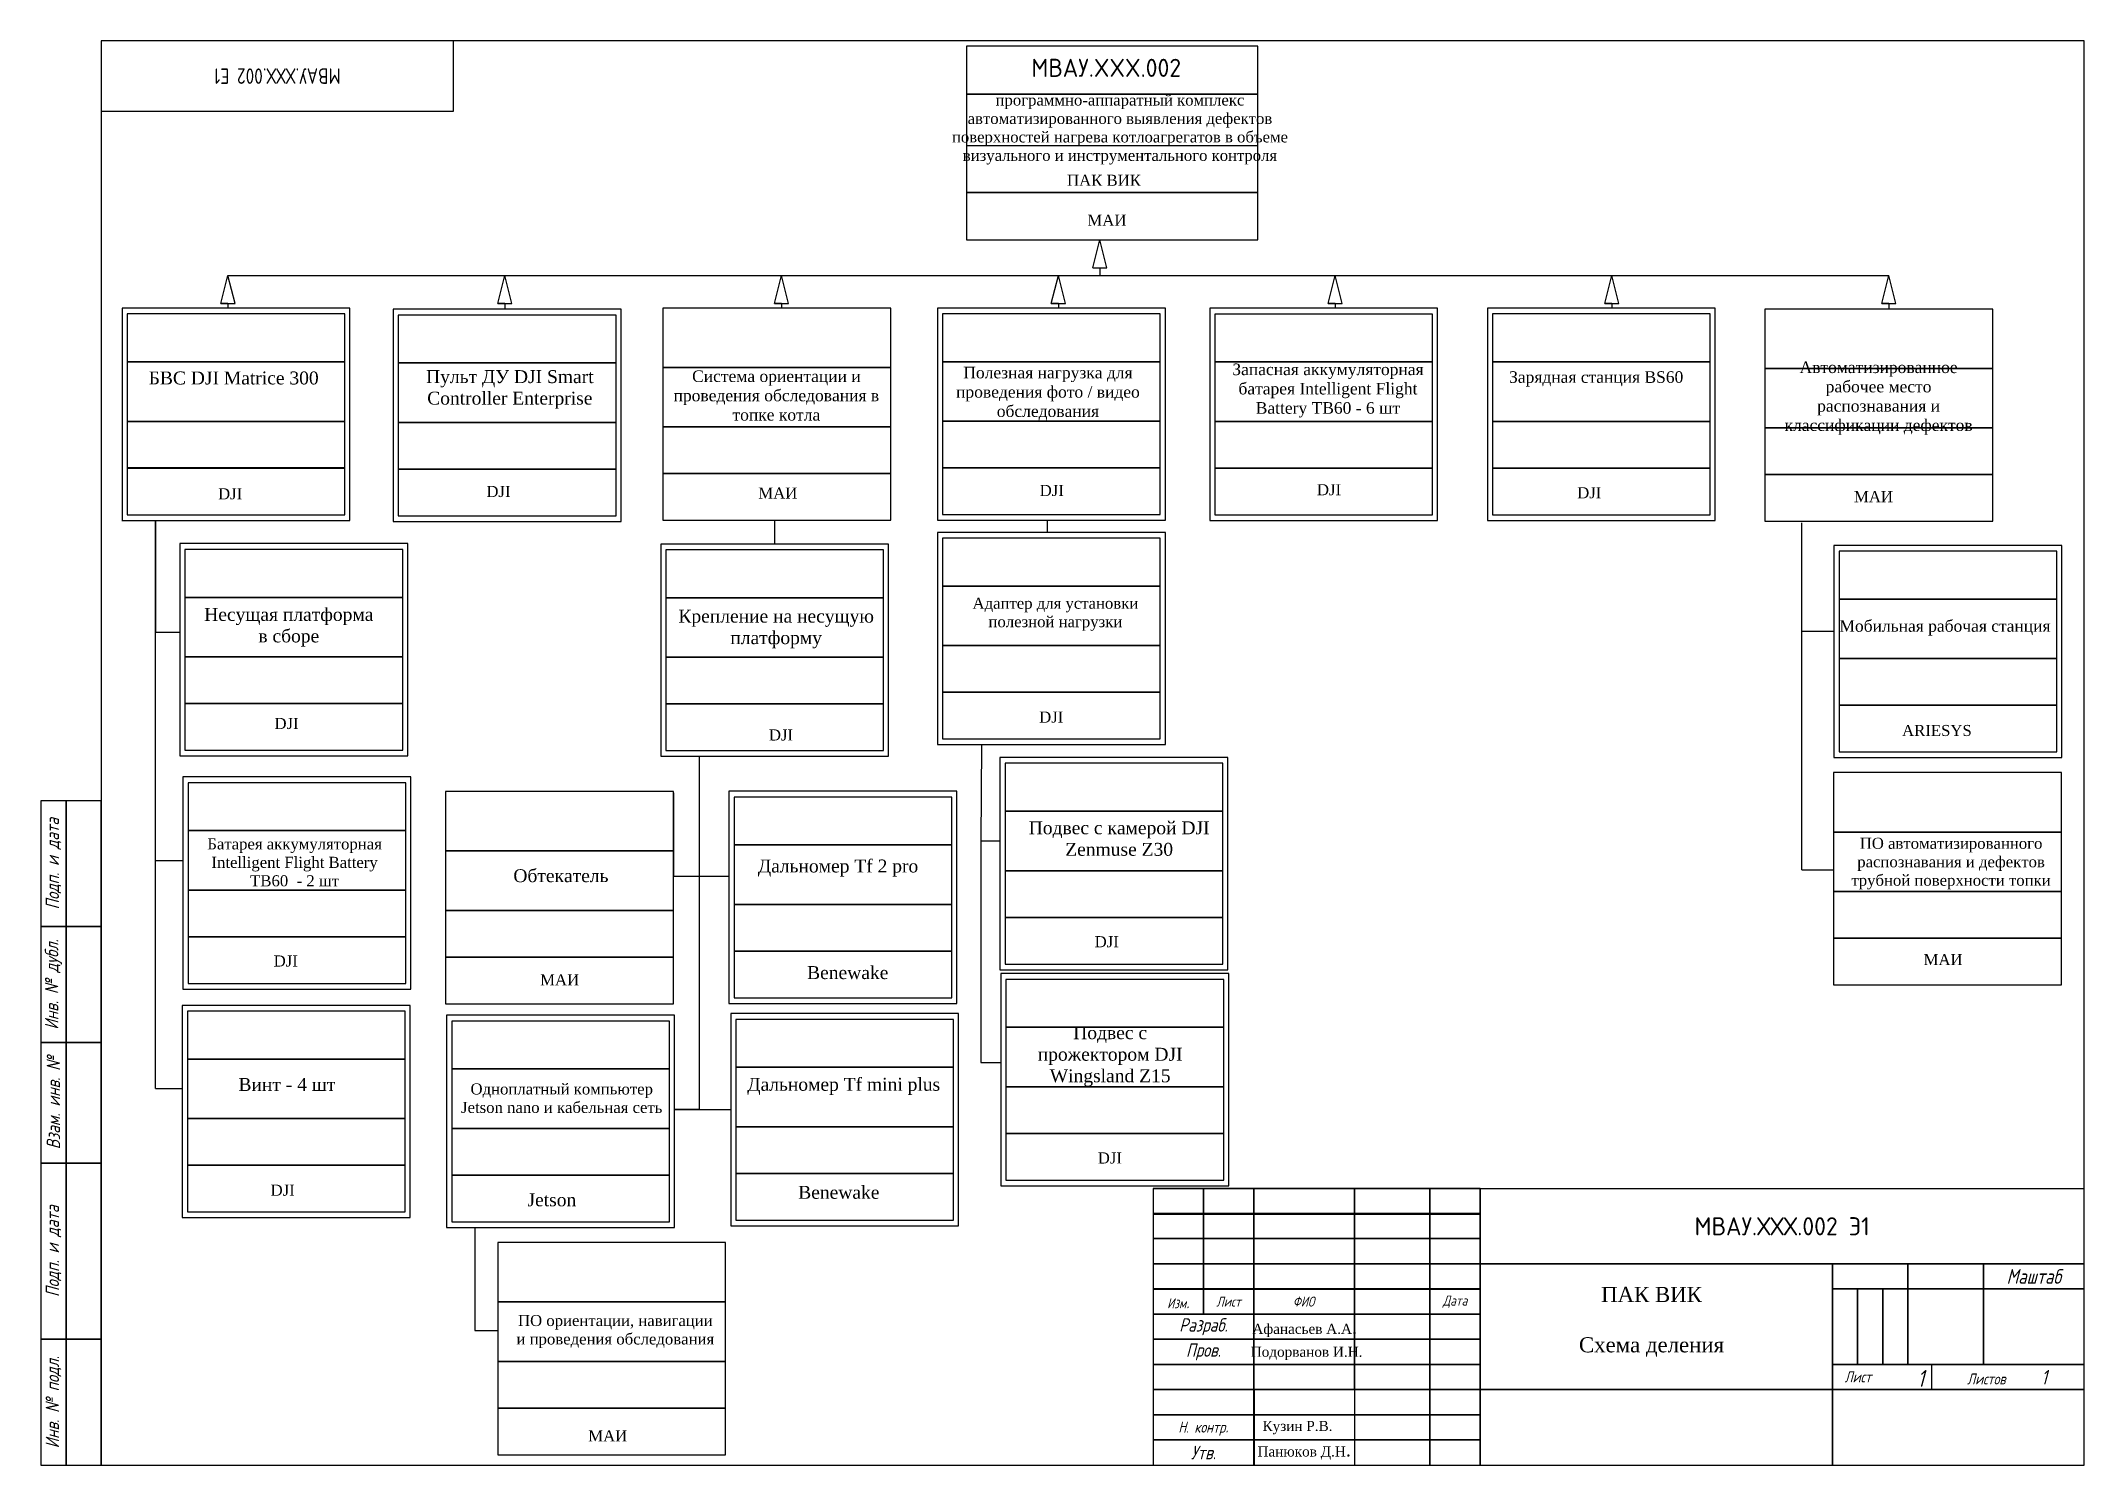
# Model space of a CAD drawing. Extents: x -6 to 400, y 5 to 288.
import ezdxf

# ---------------------------------------------------------------- set-up
doc = ezdxf.new("R2010")
doc.units = 0
doc.header["$LTSCALE"] = 4.2
doc.header["$MEASUREMENT"] = 0
doc.layers.get('0').update_dxf_attribs({"linetype": 'CONTINUOUS'})
doc.styles.add('GOSTW', font='times.ttf')
doc.styles.get("Standard").update_dxf_attribs({"font": 'txt.shx'})

# ---------------------------------------------------------------- blocks, each defined once
blk = doc.blocks.new('*U46')
for p, q in [((-1.4, -2.79), (0, 2.79)), ((1.4, -2.79), (0, 2.79)), ((0, -2.79), (-1.4, -2.79)), ((-1.4, -2.79), (0, -2.79)), ((0, -2.79), (1.4, -2.79)), ((0, -2.79), (0, -3.71))]:
    blk.add_line(p, q)
blk = doc.blocks.new('*U47')
at = {"color": 0, "linetype": 'ByBlock', "lineweight": -2, "transparency": 16777216}
for p in [(0, 0), (55, 0), (110, 0), (165, 0), (220, 0), (275, 0), (330, 0)]:
    blk.add_blockref('*U46', p, dxfattribs=at)

msp = doc.modelspace()

# ---------------------------------------------------------------- linework, layer by layer
at = {"color": 7, "linetype": 'Continuous'}
for p, q in [((6.1, 287.8), (6.1, 4.88)), ((400.1, 5.72), (400.1, 287.8))]:
    msp.add_line(p, q, dxfattribs=at)
for p, q in [((203.12, 242.71), (204.52, 248.29)), ((205.92, 242.71), (204.52, 248.29)), ((31.28, 241.2), (361.28, 241.2)), ((203.12, 242.71), (205.92, 242.71)), ((203.12, 242.71), (205.92, 242.71)), ((204.52, 242.71), (204.52, 241.2)), ((10.18, 192.52), (31.66, 192.52)), ((16.9, 79.63), (16.9, 192.52)), ((16.9, 192.52), (16.9, 170.31)), ((117.69, 192.54), (141.18, 192.54)), ((139.91, 192.54), (139.91, 187.82)), ((194.08, 192.55), (194.08, 190.13)), ((226.35, 192.51), (233.13, 192.51)), ((343.98, 123.1), (343.98, 192.03)), ((16.9, 170.31), (21.72, 170.31)), ((343.98, 170.49), (350.4, 170.49)), ((172.26, 147.97), (180.96, 147.97)), ((181.03, 147.84), (180.89, 128.87)), ((21.72, 145.73), (28.5, 145.73)), ((117.27, 145.66), (124.05, 145.66)), ((124.88, 145.66), (124.88, 75.47)), ((124.88, 144.08), (124.88, 122.86)), ((119.84, 138.39), (119.84, 121.85)), ((124.88, 138.83), (124.88, 75.47)), ((180.89, 128.87), (184.68, 128.87)), ((180.89, 128.87), (180.89, 84.78)), ((16.9, 124.96), (22.34, 124.96)), ((119.84, 121.85), (130.83, 121.85)), ((343.98, 123.1), (350.4, 123.1)), ((180.89, 84.78), (184.86, 84.78)), ((16.9, 79.63), (22.21, 79.63)), ((124.88, 75.47), (120, 75.47)), ((120, 75.47), (131.17, 75.47)), ((74.72, 52.02), (80.35, 52.02)), ((80.35, 52.02), (80.35, 31.52)), ((80.35, 31.52), (84.89, 31.52)), ((365.1, 24.8), (369.8, 24.8)), ((369.8, 24.8), (369.8, 19.8))]:
    msp.add_line(p, q)
for points in [[(400.1, 287.8), (18.59, 287.8), (6.1, 287.8)], [(280.1, 59.72), (217.16, 59.72), (215.1, 59.72)], [(215.1, 59.72), (215.1, 6.56), (215.1, 4.82)], [(280.1, 39.72), (217.16, 39.72), (215.1, 39.72)], [(280.1, 34.72), (217.16, 34.72), (215.1, 34.72)], [(6.1, 4.8), (14.82, 4.8), (281.1, 4.8)]]:
    msp.add_lwpolyline(points, dxfattribs=at)
at = {"linetype": 'Continuous'}
msp.add_lwpolyline([(6.1, 273.8), (76.1, 273.8), (76.1, 287.8)], dxfattribs=at)
at = {"color": 7, "linetype": 'Continuous'}
for points in [[(178.02, 277.24), (235.93, 277.24), (235.93, 286.75), (178.02, 286.75)], [(178.02, 257.69), (235.93, 257.69), (235.93, 277.24), (178.02, 277.24)], [(178.03, 257.69), (235.93, 257.69), (235.93, 266.97), (178.03, 266.97)], [(178.02, 248.28), (235.93, 248.28), (235.93, 257.69), (178.02, 257.69)], [(10.24, 192.52), (55.52, 192.52), (55.52, 234.68), (10.24, 234.68)], [(11.25, 224.02), (54.52, 224.02), (54.52, 233.53), (11.25, 233.53)], [(64.12, 192.31), (109.4, 192.31), (109.4, 234.48), (64.12, 234.48)], [(65.13, 223.81), (108.4, 223.81), (108.4, 233.32), (65.13, 233.32)], [(117.69, 192.54), (162.97, 192.54), (162.97, 234.7), (117.69, 234.7)], [(117.69, 222.91), (162.97, 222.91), (162.97, 234.7), (117.69, 234.7)], [(172.26, 192.55), (217.54, 192.55), (217.54, 234.71), (172.26, 234.71)], [(173.27, 224.05), (216.54, 224.05), (216.54, 233.56), (173.27, 233.56)], [(226.35, 192.51), (271.63, 192.51), (271.63, 234.67), (226.35, 234.67)], [(227.36, 224.01), (270.63, 224.01), (270.63, 233.52), (227.36, 233.52)], [(281.54, 192.51), (326.82, 192.51), (326.82, 234.68), (281.54, 234.68)], [(282.55, 224.02), (325.82, 224.02), (325.82, 233.53), (282.55, 233.53)], [(336.67, 192.35), (381.95, 192.35), (381.95, 234.52), (336.67, 234.52)], [(336.67, 192.35), (381.95, 192.35), (381.95, 234.52), (336.67, 234.52)], [(336.67, 222.72), (381.95, 222.72), (381.95, 234.52), (336.67, 234.52)], [(11.25, 212.2), (54.52, 212.2), (54.52, 224.02), (11.25, 224.02)], [(65.13, 211.99), (108.4, 211.99), (108.4, 223.81), (65.13, 223.81)], [(173.27, 212.23), (216.54, 212.23), (216.54, 224.05), (173.27, 224.05)], [(227.36, 212.19), (270.63, 212.19), (270.63, 224.01), (227.36, 224.01)], [(282.55, 212.19), (325.82, 212.19), (325.82, 224.02), (282.55, 224.02)], [(117.69, 211.08), (162.97, 211.08), (162.97, 222.91), (117.69, 222.91)], [(336.67, 210.9), (381.95, 210.9), (381.95, 222.72), (336.67, 222.72)], [(11.25, 202.92), (54.52, 202.92), (54.52, 212.2), (11.25, 212.2)], [(65.13, 202.71), (108.4, 202.71), (108.4, 211.99), (65.13, 211.99)], [(173.27, 202.95), (216.54, 202.95), (216.54, 212.23), (173.27, 212.23)], [(227.36, 202.91), (270.63, 202.91), (270.63, 212.19), (227.36, 212.19)], [(282.55, 202.92), (325.82, 202.92), (325.82, 212.19), (282.55, 212.19)], [(117.69, 201.81), (162.97, 201.81), (162.97, 211.08), (117.69, 211.08)], [(336.67, 201.62), (381.95, 201.62), (381.95, 210.9), (336.67, 210.9)], [(11.25, 193.65), (54.52, 193.65), (54.52, 202.93), (11.25, 202.93)], [(65.13, 193.44), (108.4, 193.44), (108.4, 202.72), (65.13, 202.72)], [(117.69, 192.54), (162.97, 192.54), (162.97, 201.81), (117.69, 201.81)], [(173.27, 193.68), (216.54, 193.68), (216.54, 202.96), (173.27, 202.96)], [(227.36, 193.64), (270.63, 193.64), (270.63, 202.92), (227.36, 202.92)], [(282.55, 193.65), (325.82, 193.65), (325.82, 202.92), (282.55, 202.92)], [(336.67, 192.35), (381.95, 192.35), (381.95, 201.63), (336.67, 201.63)], [(21.72, 145.73), (67, 145.73), (67, 187.9), (21.72, 187.9)], [(117.27, 145.66), (162.55, 145.66), (162.55, 187.82), (117.27, 187.82)], [(172.26, 147.97), (217.54, 147.97), (217.54, 190.13), (172.26, 190.13)], [(173.28, 179.47), (216.54, 179.47), (216.54, 188.98), (173.28, 188.98)], [(350.4, 145.39), (395.68, 145.39), (395.68, 187.55), (350.4, 187.55)], [(22.74, 177.23), (66.01, 177.23), (66.01, 186.74), (22.74, 186.74)], [(118.28, 177.16), (161.55, 177.16), (161.55, 186.67), (118.28, 186.67)], [(351.42, 176.89), (394.69, 176.89), (394.69, 186.4), (351.42, 186.4)], [(173.28, 167.65), (216.54, 167.65), (216.54, 179.47), (173.28, 179.47)], [(22.74, 165.41), (66.01, 165.41), (66.01, 177.23), (22.74, 177.23)], [(118.28, 165.34), (161.55, 165.34), (161.55, 177.16), (118.28, 177.16)], [(351.42, 165.07), (394.69, 165.07), (394.69, 176.89), (351.42, 176.89)], [(173.28, 158.37), (216.54, 158.37), (216.54, 167.65), (173.28, 167.65)], [(22.74, 156.13), (66.01, 156.13), (66.01, 165.41), (22.74, 165.41)], [(118.28, 156.06), (161.55, 156.06), (161.55, 165.34), (118.28, 165.34)], [(351.42, 155.79), (394.69, 155.79), (394.69, 165.07), (351.42, 165.07)], [(173.27, 149.1), (216.54, 149.1), (216.54, 158.38), (173.27, 158.38)], [(22.74, 146.86), (66.01, 146.86), (66.01, 156.14), (22.74, 156.14)], [(118.28, 146.79), (161.55, 146.79), (161.55, 156.07), (118.28, 156.07)], [(351.42, 146.52), (394.69, 146.52), (394.69, 155.8), (351.42, 155.8)], [(184.68, 103.23), (229.97, 103.23), (229.97, 145.4), (184.68, 145.4)], [(185.7, 134.74), (228.97, 134.74), (228.97, 144.25), (185.7, 144.25)], [(350.3, 100.23), (395.58, 100.23), (395.58, 142.4), (350.3, 142.4)], [(350.3, 130.6), (395.58, 130.6), (395.58, 142.4), (350.3, 142.4)], [(22.34, 99.37), (67.62, 99.37), (67.62, 141.54), (22.34, 141.54)], [(23.35, 130.88), (66.62, 130.88), (66.62, 140.39), (23.35, 140.39)], [(74.52, 96.48), (119.8, 96.48), (119.8, 138.64), (74.52, 138.64)], [(74.52, 96.48), (119.8, 96.48), (119.8, 138.64), (74.52, 138.64)], [(74.52, 126.85), (119.8, 126.85), (119.8, 138.64), (74.52, 138.64)], [(130.83, 96.53), (176.11, 96.53), (176.11, 138.69), (130.83, 138.69)], [(-0.9, 111.8), (-0.9, 136.8), (-5.9, 136.8), (-5.9, 111.8)], [(6.1, 111.8), (6.1, 136.8), (-0.9, 136.8), (-0.9, 111.8)], [(131.84, 128.03), (175.11, 128.03), (175.11, 137.54), (131.84, 137.54)], [(185.7, 122.91), (228.97, 122.91), (228.97, 134.74), (185.7, 134.74)], [(23.35, 119.05), (66.62, 119.05), (66.62, 130.88), (23.35, 130.88)], [(350.3, 118.78), (395.58, 118.78), (395.58, 130.6), (350.3, 130.6)], [(74.52, 115.03), (119.8, 115.03), (119.8, 126.85), (74.52, 126.85)], [(131.84, 116.21), (175.11, 116.21), (175.11, 128.03), (131.84, 128.03)], [(185.7, 113.64), (228.97, 113.64), (228.97, 122.91), (185.7, 122.91)], [(23.35, 109.78), (66.62, 109.78), (66.62, 119.05), (23.35, 119.05)], [(350.3, 109.5), (395.58, 109.5), (395.58, 118.78), (350.3, 118.78)], [(74.52, 105.75), (119.8, 105.75), (119.8, 115.03), (74.52, 115.03)], [(131.84, 106.93), (175.11, 106.93), (175.11, 116.21), (131.84, 116.21)], [(-0.9, 88.8), (-0.9, 111.8), (-5.9, 111.8), (-5.9, 88.8)], [(6.1, 88.8), (6.1, 111.8), (-0.9, 111.8), (-0.9, 88.8)], [(23.35, 100.51), (66.62, 100.51), (66.62, 109.78), (23.35, 109.78)], [(185.7, 104.36), (228.97, 104.36), (228.97, 113.64), (185.7, 113.64)], [(74.52, 96.48), (119.8, 96.48), (119.8, 105.76), (74.52, 105.76)], [(131.84, 97.66), (175.11, 97.66), (175.11, 106.94), (131.84, 106.94)], [(350.3, 100.23), (395.58, 100.23), (395.58, 109.51), (350.3, 109.51)], [(184.86, 60.31), (230.14, 60.31), (230.14, 102.48), (184.86, 102.48)], [(185.87, 91.81), (229.14, 91.81), (229.14, 101.32), (185.87, 101.32)], [(22.21, 53.98), (67.49, 53.98), (67.49, 96.15), (22.21, 96.15)], [(23.22, 85.49), (66.49, 85.49), (66.49, 95), (23.22, 95)], [(74.72, 52.02), (120, 52.02), (120, 94.19), (74.72, 94.19)], [(131.17, 52.37), (176.45, 52.37), (176.45, 94.53), (131.17, 94.53)], [(75.73, 83.53), (119, 83.53), (119, 93.04), (75.73, 93.04)], [(132.18, 83.87), (175.45, 83.87), (175.45, 93.38), (132.18, 93.38)], [(185.87, 79.99), (229.14, 79.99), (229.14, 91.81), (185.87, 91.81)], [(-0.9, 64.8), (-0.9, 88.8), (-5.9, 88.8), (-5.9, 64.8)], [(6.1, 64.8), (6.1, 88.8), (-0.9, 88.8), (-0.9, 64.8)], [(23.22, 73.66), (66.49, 73.66), (66.49, 85.49), (23.22, 85.49)], [(75.73, 71.7), (119, 71.7), (119, 83.53), (75.73, 83.53)], [(132.18, 72.05), (175.45, 72.05), (175.45, 83.87), (132.18, 83.87)], [(185.87, 70.71), (229.14, 70.71), (229.14, 79.99), (185.87, 79.99)], [(23.22, 64.39), (66.49, 64.39), (66.49, 73.66), (23.22, 73.66)], [(75.73, 62.43), (119, 62.43), (119, 71.7), (75.73, 71.7)], [(132.18, 62.77), (175.45, 62.77), (175.45, 72.05), (132.18, 72.05)], [(185.87, 61.44), (229.14, 61.44), (229.14, 70.72), (185.87, 70.72)], [(-0.9, 29.8), (-0.9, 64.8), (-5.9, 64.8), (-5.9, 29.8)], [(6.1, 29.8), (6.1, 64.8), (-0.9, 64.8), (-0.9, 29.8)], [(23.22, 55.12), (66.49, 55.12), (66.49, 64.39), (23.22, 64.39)], [(75.73, 53.15), (119, 53.15), (119, 62.43), (75.73, 62.43)], [(132.18, 53.5), (175.45, 53.5), (175.45, 62.78), (132.18, 62.78)], [(215.1, 54.7), (225.1, 54.7), (225.1, 59.8), (215.1, 59.8)], [(225.1, 54.7), (235.1, 54.7), (235.1, 59.8), (225.1, 59.8)], [(235.1, 54.7), (255.1, 54.7), (255.1, 59.8), (235.1, 59.8)], [(255.1, 54.7), (270.1, 54.7), (270.1, 59.8), (255.1, 59.8)], [(270.1, 54.7), (280.1, 54.7), (280.1, 59.8), (270.1, 59.8)], [(400.1, 59.72), (280.1, 59.72), (280.1, 44.8), (400.1, 44.8)], [(215.1, 49.8), (225.1, 49.8), (225.1, 54.8), (215.1, 54.8)], [(225.1, 49.8), (235.1, 49.8), (235.1, 54.8), (225.1, 54.8)], [(235.1, 49.8), (255.1, 49.8), (255.1, 54.8), (235.1, 54.8)], [(255.1, 49.8), (270.1, 49.8), (270.1, 54.8), (255.1, 54.8)], [(270.1, 49.8), (280.1, 49.8), (280.1, 54.8), (270.1, 54.8)], [(84.89, 6.85), (130.17, 6.85), (130.17, 49.02), (84.89, 49.02)], [(84.89, 37.22), (130.17, 37.22), (130.17, 49.02), (84.89, 49.02)], [(215.1, 44.8), (225.1, 44.8), (225.1, 49.8), (215.1, 49.8)], [(225.1, 44.8), (235.1, 44.8), (235.1, 49.8), (225.1, 49.8)], [(235.1, 44.8), (255.1, 44.8), (255.1, 49.8), (235.1, 49.8)], [(255.1, 44.8), (270.1, 44.8), (270.1, 49.8), (255.1, 49.8)], [(270.1, 44.8), (280.1, 44.8), (280.1, 49.8), (270.1, 49.8)], [(215.1, 39.8), (225.1, 39.8), (225.1, 44.8), (215.1, 44.8)], [(225.1, 39.8), (235.1, 39.8), (235.1, 44.8), (225.1, 44.8)], [(235.1, 39.8), (255.1, 39.8), (255.1, 44.8), (235.1, 44.8)], [(255.1, 39.8), (270.1, 39.8), (270.1, 44.8), (255.1, 44.8)], [(270.1, 39.8), (280.1, 39.8), (280.1, 44.8), (270.1, 44.8)], [(350.1, 44.8), (280.1, 44.8), (280.1, 19.8), (350.1, 19.8)], [(365.1, 44.8), (350.1, 44.8), (350.1, 39.8), (365.1, 39.8)], [(380.1, 44.8), (365.1, 44.8), (365.1, 39.8), (380.1, 39.8)], [(400.1, 44.8), (380.1, 44.8), (380.1, 39.8), (400.1, 39.8)], [(84.89, 25.4), (130.17, 25.4), (130.17, 37.22), (84.89, 37.22)], [(215.1, 34.8), (225.1, 34.8), (225.1, 39.8), (215.1, 39.8)], [(225.1, 34.8), (235.1, 34.8), (235.1, 39.8), (225.1, 39.8)], [(235.1, 34.8), (255.1, 34.8), (255.1, 39.8), (235.1, 39.8)], [(255.1, 34.8), (270.1, 34.8), (270.1, 39.8), (255.1, 39.8)], [(270.1, 34.8), (280.1, 34.8), (280.1, 39.8), (270.1, 39.8)], [(355.1, 39.8), (350.1, 39.8), (350.1, 24.8), (355.1, 24.8)], [(360.1, 39.8), (355.1, 39.8), (355.1, 24.8), (360.1, 24.8)], [(365.1, 39.8), (360.1, 39.8), (360.1, 24.8), (365.1, 24.8)], [(380.1, 39.8), (365.1, 39.8), (365.1, 24.8), (380.1, 24.8)], [(400.1, 39.8), (380.1, 39.8), (380.1, 24.8), (400.1, 24.8)], [(215.1, 29.8), (235.1, 29.8), (235.1, 34.8), (215.1, 34.8)], [(235.1, 29.8), (255.1, 29.8), (255.1, 34.8), (235.1, 34.8)], [(255.1, 29.8), (270.1, 29.8), (270.1, 34.8), (255.1, 34.8)], [(270.1, 29.8), (280.1, 29.8), (280.1, 34.8), (270.1, 34.8)], [(-0.9, 4.8), (-0.9, 29.8), (-5.9, 29.8), (-5.9, 4.8)], [(6.1, 4.8), (6.1, 29.8), (-0.9, 29.8), (-0.9, 4.8)], [(215.1, 24.8), (235.1, 24.8), (235.1, 29.8), (215.1, 29.8)], [(235.1, 24.8), (255.1, 24.8), (255.1, 29.8), (235.1, 29.8)], [(255.1, 24.8), (270.1, 24.8), (270.1, 29.8), (255.1, 29.8)], [(270.1, 24.8), (280.1, 24.8), (280.1, 29.8), (270.1, 29.8)], [(84.89, 16.12), (130.17, 16.12), (130.17, 25.4), (84.89, 25.4)], [(215.1, 19.8), (235.1, 19.8), (235.1, 24.8), (215.1, 24.8)], [(235.1, 19.8), (255.1, 19.8), (255.1, 24.8), (235.1, 24.8)], [(255.1, 19.8), (270.1, 19.8), (270.1, 24.8), (255.1, 24.8)], [(270.1, 19.8), (280.1, 19.8), (280.1, 24.8), (270.1, 24.8)], [(400.1, 24.8), (350.1, 24.8), (350.1, 19.8), (400.1, 19.8)], [(215.1, 14.8), (235.1, 14.8), (235.1, 19.8), (215.1, 19.8)], [(235.2, 14.8), (255.2, 14.8), (255.2, 19.8), (235.2, 19.8)], [(235.2, 14.8), (255.2, 14.8), (255.2, 19.8), (235.2, 19.8)], [(255.1, 14.8), (270.1, 14.8), (270.1, 19.8), (255.1, 19.8)], [(270.1, 14.8), (280.1, 14.8), (280.1, 19.8), (270.1, 19.8)], [(350.1, 19.8), (280.1, 19.8), (280.1, 4.8), (350.1, 4.8)], [(350.1, 4.8), (400.1, 4.8), (400.1, 19.8), (350.1, 19.8)], [(84.89, 6.85), (130.17, 6.85), (130.17, 16.13), (84.89, 16.13)], [(215.1, 9.8), (235.1, 9.8), (235.1, 14.8), (215.1, 14.8)], [(235.2, 9.8), (255.2, 9.8), (255.2, 14.8), (235.2, 14.8)], [(235.2, 9.8), (255.2, 9.8), (255.2, 14.8), (235.2, 14.8)], [(255.1, 9.8), (270.1, 9.8), (270.1, 14.8), (255.1, 14.8)], [(270.1, 9.8), (280.1, 9.8), (280.1, 14.8), (270.1, 14.8)], [(215.1, 4.8), (235.1, 4.8), (235.1, 9.8), (215.1, 9.8)], [(235.2, 4.8), (255.2, 4.8), (255.2, 9.8), (235.2, 9.8)], [(235.2, 4.8), (255.2, 4.8), (255.2, 9.8), (235.2, 9.8)], [(255.1, 4.8), (270.1, 4.8), (270.1, 9.8), (255.1, 9.8)], [(270.1, 4.8), (280.1, 4.8), (280.1, 9.8), (270.1, 9.8)]]:
    msp.add_lwpolyline(points, close=True, dxfattribs=at)

# ---------------------------------------------------------------- block references
msp.add_blockref('*U47', (31.28, 238.41))

# ---------------------------------------------------------------- texts
at = {"attachment_point": 5, "style": 'GOSTW'}
for s, insert, char_height, width in [('{\\fGOST type B|b0|i0|c204|p34;\\C7;МВАУ.\\fGOST type B|b0|i0|c0|p34;XXX\\fGOST type B|b0|i0|c204|p34;.002}', (205.79, 282.44), 3.5956, 54.7687), ('программно-аппаратный комплекс автоматизированного выявления дефектов поверхностей нагрева котлоагрегатов в объеме визуального и инструментального контроля', (208.52, 270.19), 2.2, 68.1287), ('{\\C7;ПАК ВИК}', (205.34, 260.1), 2.2, 54.7687), ('{\\C7;МАИ}', (205.93, 252.17), 2.2, 54.7687), ('Запасная аккумуляторная батарея Intelligent Flight Battery TB60 - 6 шт', (249.85, 218.32), 2.3, 40.1879), ('Автоматизированное рабочее место распознавания и классификации дефектов', (359.26, 216.82), 2.3, 43.2687), ('{\\H1.16667x;БВС DJI Matrice 300}', (32.42, 220.8), 2.2, 40.1879), ('{\\H1.16667x;Пульт ДУ DJI Smart \\PController Enterprise }', (87.29, 218.53), 2.2, 54.7687), ('Система ориентации и проведения обследования в топке котла', (140.25, 217.32), 2.3, 44.2102), ('Полезная нагрузка для проведения фото / видео обследования', (194.21, 217.72), 2.3, 49.6068), ('Зарядная станция BS60', (303.15, 220.63), 2.3, 40.1879), ('{\\C7;DJI}', (85.03, 198.25), 2.2, 54.7687), ('{\\C7;МАИ}', (140.54, 197.94), 2.2, 54.7687), ('{\\C7;DJI}', (194.97, 198.45), 2.2, 54.7687), ('{\\C7;DJI}', (250.06, 198.6), 2.2, 54.7687), ('{\\C7;DJI}', (301.77, 197.99), 2.2, 54.7687), ('{\\C7;DJI}', (31.71, 197.79), 2.2, 54.7687), ('{\\C7;МАИ}', (358.25, 197.24), 2.2, 54.7687), ('{\\H1.16667x;Несущая платформа\\Pв сборе}', (43.37, 171.28), 2.2, 40.1879), ('{\\H1.16667x;Крепление на несущую платформу}', (140.21, 170.93), 2.2, 40.1879), ('Адаптер для установки полезной нагрузки', (195.69, 173.87), 2.2, 37.3312), ('Мобильная рабочая станция', (372.45, 171.17), 2.3, 40.1879), ('{\\C7;DJI}', (194.86, 153.42), 2.2, 54.7687), ('{\\C7;DJI}', (42.92, 152.15), 2.2, 54.7687), ('{\\C7;DJI}', (141.16, 149.87), 2.2, 54.7687), ('ARIESYS ', (370.85, 150.76), 2.2, 54.7687), ('{\\H1.16667x;Подвес с камерой DJI Zenmuse Z30}', (208.36, 129.28), 2.2, 37.3312), ('Батарея аккумуляторная Intelligent Flight Battery TB60  - 2 шт', (44.52, 124.56), 2.2, 40.1879), ('ПО автоматизированного распознавания и дефектов трубной поверхности топки ', (373.66, 124.33), 2.2, 40.1879), ('{\\H1.16667x;Обтекатель}', (97.44, 121.9), 2.2, 40.1879), ('{\\H1.16667x;Дальномер Tf 2 pro}', (152.51, 123.43), 2.2, 40.1879), ('{\\C7;DJI}', (205.89, 108.79), 2.2, 54.7687), ('{\\C7;DJI}', (42.76, 104.96), 2.2, 54.7687), ('{\\C7;МАИ}', (372.08, 105.26), 2.2, 54.7687), ('{\\C7;МАИ}', (97.18, 101.23), 2.2, 54.7687), ('{\\H1.16667x;Benewake}', (154.43, 102.65), 2.2, 54.7687), ('{\\H1.16667x;Подвес с прожектором DJI Wingsland Z15}', (206.57, 86.02), 2.2, 37.3312), ('{\\H1.16667x;Винт - 4 шт}', (42.99, 80.43), 2.2, 40.1879), ('{\\H1.16667x;Дальномер Tf mini plus}', (153.63, 80.05), 2.2, 40.1879), ('Одноплатный компьютер Jetson nano и кабельная сеть', (97.6, 77.7), 2.2, 40.1879), ('{\\C7;DJI}', (206.51, 65.82), 2.2, 54.7687), ('{\\C7;DJI}', (42.15, 59.42), 2.2, 54.7687), ('{\\H1.16667x;Jetson}', (95.64, 57.5), 2.2, 54.7687), ('{\\H1.16667x;Benewake}', (152.66, 58.99), 2.2, 54.7687), ('{\\C7;ПАК ВИК\\P\\PСхема деления}', (314.14, 33.27), 3, 66.028), ('ПО ориентации, навигации и проведения обследования  ', (108.25, 31.35), 2.2, 40.1879), ('{\\H0.75019x;\\C7;Афанасьев А.А\\H1.333x;.}', (245.23, 31.89), 2.666, 27.3134), ('{\\C7;Подорванов И.Н.}', (245.61, 27), 2, 27.3134), ('{\\C7;Кузин Р.В.}', (243.8, 12.26), 2, 27.3134), ('{\\C7;МАИ}', (106.75, 10.62), 2.2, 54.7687), ('{\\H0.75019x;\\C7;Панюков Д.Н\\H1.333x;.}', (245.13, 7.52), 2.666, 27.3134)]:
    msp.add_mtext(s, dxfattribs=dict(at, insert=insert, char_height=char_height, width=width))
at = {"attachment_point": 5}
for s, insert, char_height, width, rotation in [('{\\fGOST type A|b0|i0|c204|p34;\\C7;МВАУ.ХХХ.002 \\fGOST type A|b0|i0|c0|p34;E1}', (41.1, 280.8), 3.082, 70, 180), ('\\C7;\\fGOST type A|b1|i1|;\\H2.6660019345582;Подп. и дата', (-3.4, 124.3), 2.666, 25, 90), ('\\C7;\\fGOST type A|b1|i1|;\\H2.6660019345582;Инв. № дубл.', (-3.4, 100.3), 2.666, 23, 90), ('\\C7;\\fGOST type A|b1|i1|;\\H2.6660019345582;Взам. инв. №', (-3.4, 76.8), 2.666, 24, 90), ('\\C7;\\fGOST type A|b1|i1|;\\H2.6660019345582;Подп. и дата', (-3.4, 47.3), 2.666, 35, 90), ('\\C7;\\fGOST type A|b1|i1|;\\H2.6660019345582;Инв. № подл.', (-3.4, 17.3), 2.666, 25, 90)]:
    msp.add_mtext(s, dxfattribs=dict(at, insert=insert, char_height=char_height, width=width, rotation=rotation))
for s, insert, char_height, width in [('{\\fGOST type B|b0|i0|c204|p34;\\C7;МВАУ.ХХХ.002 Э1}', (340.1, 52.26), 3.5956, 120), ('\\C7;\\fGOST type A|b1|i1|;\\H2.9083717983216;Маштаб', (390.1, 42.3), 2.9084, 20), ('{\\fGOST type A|b1|i1|c204|p0;\\H0.75019x;\\C7;Изм\\H1.333x;.}', (220.1, 37.3), 2.666, 10), ('{\\fGOST type A|b1|i1|c204|p0;\\C7;Лист}', (230.1, 37.3), 2, 10), ('{\\fGOST type A|b1|i1|c204|p0;\\C7;ФИО}', (245, 37.3), 2, 20.2), ('{\\fGOST type A|b1|i1|c204|p0;\\C7;Дата}', (275.1, 37.3), 2, 10), ('\\C7;\\fGOST type A|b1|i1|;\\H2.6660019345582;Разраб.', (225.1, 32.3), 2.666, 20), ('{\\fGOST type A|b1|i1|c204|p0;\\H1x;\\C7;Пров.}', (225.1, 27.3), 2.666, 20), ('{\\fGOST type A|b1|i1|c204|p0;\\C7;Лист}', (355.15, 22.35), 2.1813, 15), ('{\\fGOST type A|b1|i1|c204|p2;\\H1x;\\C7;1}', (367.62, 22.04), 3.393, 5), ('{\\fGOST type A|b1|i1|c204|p34;\\H0.75001x;\\C7;Листов \\H1.33332x;    1}', (384.79, 22.29), 2.9084, 45.7206), ('{\\fGOST type A|b1|i1|c204|p0;\\H0.81819x;\\C7;Н. контр\\H1.22221x;.}', (225.1, 12.3), 2.666, 20), ('\\C7;\\fGOST type A|b1|i1|;\\H2.6660019345582;Утв.', (225.1, 7.3), 2.666, 20)]:
    msp.add_mtext(s, dxfattribs=dict(at, insert=insert, char_height=char_height, width=width))

doc.saveas('drawing.dxf')
